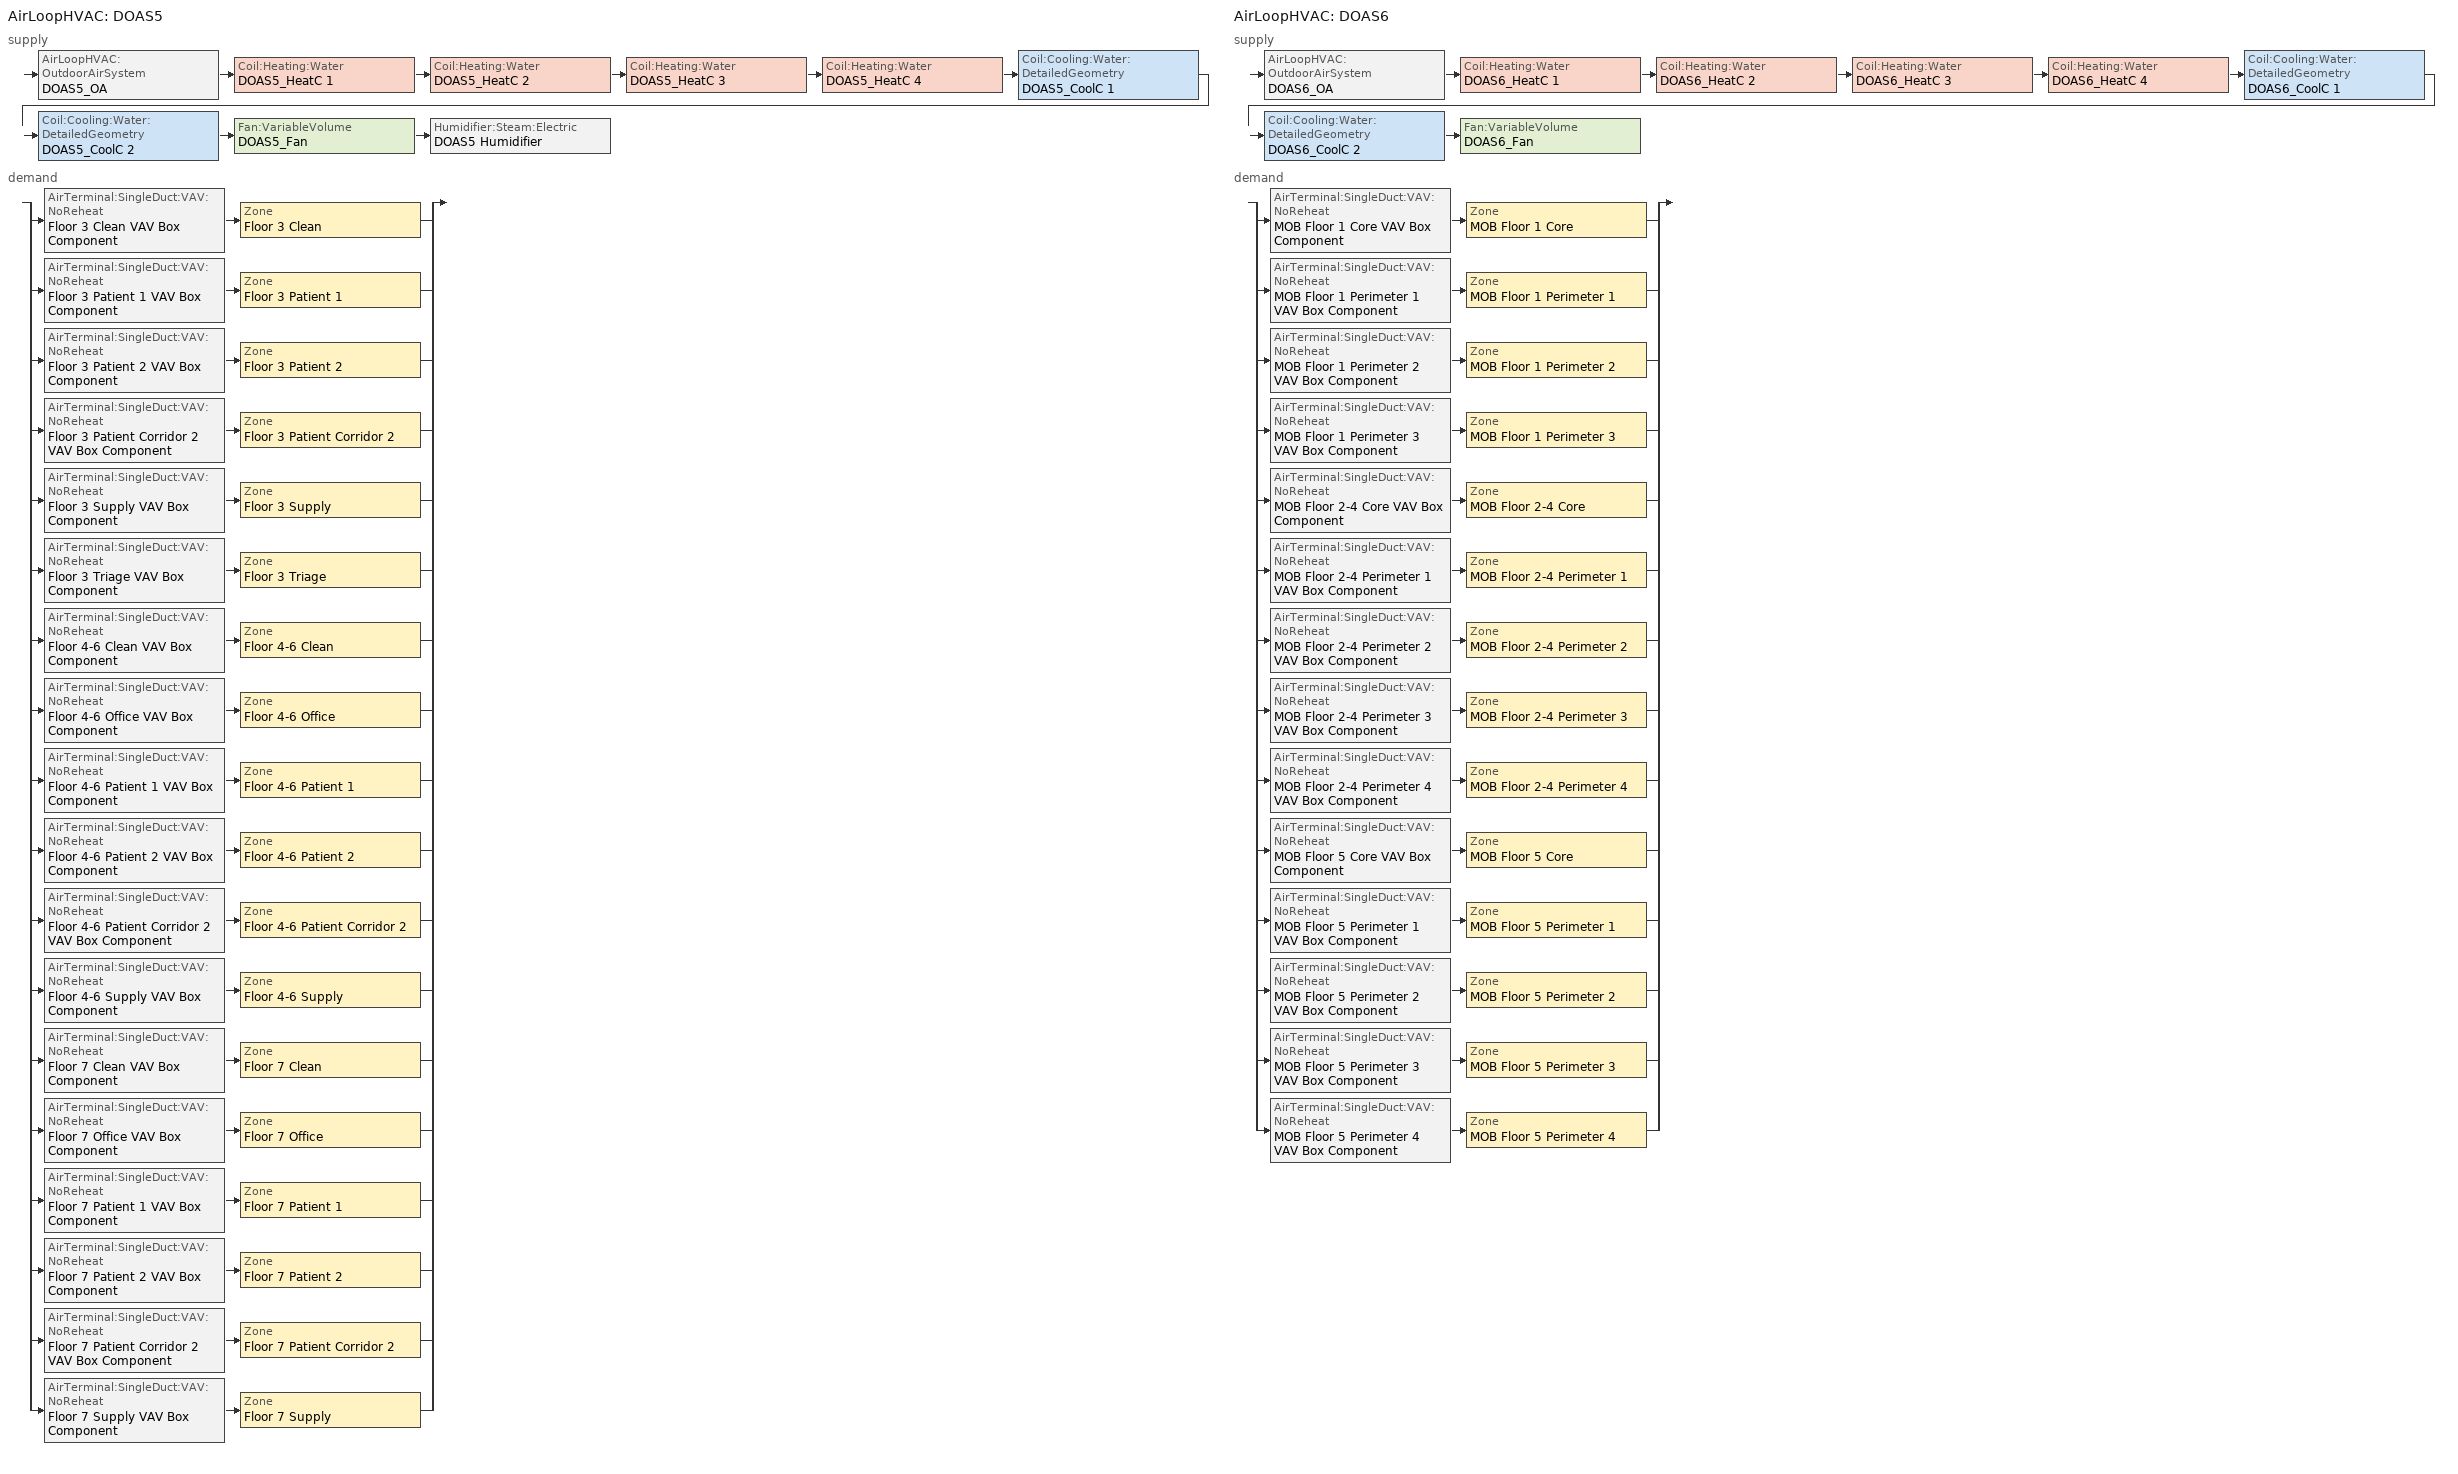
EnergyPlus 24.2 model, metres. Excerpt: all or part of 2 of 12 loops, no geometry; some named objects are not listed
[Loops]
AirLoopHVAC 'DOAS5'
 supply: AirLoopHVAC:OutdoorAirSystem 'DOAS5_OA' > Coil:Heating:Water 'DOAS5_HeatC 1' > Coil:Heating:Water 'DOAS5_HeatC 2' > Coil:Heating:Water 'DOAS5_HeatC 3' > Coil:Heating:Water 'DOAS5_HeatC 4' > Coil:Cooling:Water:DetailedGeometry 'DOAS5_CoolC 1' > Coil:Cooling:Water:DetailedGeometry 'DOAS5_CoolC 2' > Fan:VariableVolume 'DOAS5_Fan' > Humidifier:Steam:Electric 'DOAS5 Humidifier'
 demand: split
  | AirTerminal:SingleDuct:VAV:NoReheat 'Floor 3 Clean VAV Box Component' > Zone 'Floor 3 Clean'
  | AirTerminal:SingleDuct:VAV:NoReheat 'Floor 3 Patient 1 VAV Box Component' > Zone 'Floor 3 Patient 1'
  | AirTerminal:SingleDuct:VAV:NoReheat 'Floor 3 Patient 2 VAV Box Component' > Zone 'Floor 3 Patient 2'
  | AirTerminal:SingleDuct:VAV:NoReheat 'Floor 3 Patient Corridor 2 VAV Box Component' > Zone 'Floor 3 Patient Corridor 2'
  | AirTerminal:SingleDuct:VAV:NoReheat 'Floor 3 Supply VAV Box Component' > Zone 'Floor 3 Supply'
  | AirTerminal:SingleDuct:VAV:NoReheat 'Floor 3 Triage VAV Box Component' > Zone 'Floor 3 Triage'
  | AirTerminal:SingleDuct:VAV:NoReheat 'Floor 4-6 Clean VAV Box Component' > Zone 'Floor 4-6 Clean'
  | AirTerminal:SingleDuct:VAV:NoReheat 'Floor 4-6 Office VAV Box Component' > Zone 'Floor 4-6 Office'
  | AirTerminal:SingleDuct:VAV:NoReheat 'Floor 4-6 Patient 1 VAV Box Component' > Zone 'Floor 4-6 Patient 1'
  | AirTerminal:SingleDuct:VAV:NoReheat 'Floor 4-6 Patient 2 VAV Box Component' > Zone 'Floor 4-6 Patient 2'
  | AirTerminal:SingleDuct:VAV:NoReheat 'Floor 4-6 Patient Corridor 2 VAV Box Component' > Zone 'Floor 4-6 Patient Corridor 2'
  | AirTerminal:SingleDuct:VAV:NoReheat 'Floor 4-6 Supply VAV Box Component' > Zone 'Floor 4-6 Supply'
  | AirTerminal:SingleDuct:VAV:NoReheat 'Floor 7 Clean VAV Box Component' > Zone 'Floor 7 Clean'
  | AirTerminal:SingleDuct:VAV:NoReheat 'Floor 7 Office VAV Box Component' > Zone 'Floor 7 Office'
  | AirTerminal:SingleDuct:VAV:NoReheat 'Floor 7 Patient 1 VAV Box Component' > Zone 'Floor 7 Patient 1'
  | AirTerminal:SingleDuct:VAV:NoReheat 'Floor 7 Patient 2 VAV Box Component' > Zone 'Floor 7 Patient 2'
  | AirTerminal:SingleDuct:VAV:NoReheat 'Floor 7 Patient Corridor 2 VAV Box Component' > Zone 'Floor 7 Patient Corridor 2'
  | AirTerminal:SingleDuct:VAV:NoReheat 'Floor 7 Supply VAV Box Component' > Zone 'Floor 7 Supply'
AirLoopHVAC 'DOAS6'
 supply: AirLoopHVAC:OutdoorAirSystem 'DOAS6_OA' > Coil:Heating:Water 'DOAS6_HeatC 1' > Coil:Heating:Water 'DOAS6_HeatC 2' > Coil:Heating:Water 'DOAS6_HeatC 3' > Coil:Heating:Water 'DOAS6_HeatC 4' > Coil:Cooling:Water:DetailedGeometry 'DOAS6_CoolC 1' > Coil:Cooling:Water:DetailedGeometry 'DOAS6_CoolC 2' > Fan:VariableVolume 'DOAS6_Fan'
 demand: split
  | AirTerminal:SingleDuct:VAV:NoReheat 'MOB Floor 1 Core VAV Box Component' > Zone 'MOB Floor 1 Core'
  | AirTerminal:SingleDuct:VAV:NoReheat 'MOB Floor 1 Perimeter 1 VAV Box Component' > Zone 'MOB Floor 1 Perimeter 1'
  | AirTerminal:SingleDuct:VAV:NoReheat 'MOB Floor 1 Perimeter 2 VAV Box Component' > Zone 'MOB Floor 1 Perimeter 2'
  | AirTerminal:SingleDuct:VAV:NoReheat 'MOB Floor 1 Perimeter 3 VAV Box Component' > Zone 'MOB Floor 1 Perimeter 3'
  | AirTerminal:SingleDuct:VAV:NoReheat 'MOB Floor 2-4 Core VAV Box Component' > Zone 'MOB Floor 2-4 Core'
  | AirTerminal:SingleDuct:VAV:NoReheat 'MOB Floor 2-4 Perimeter 1 VAV Box Component' > Zone 'MOB Floor 2-4 Perimeter 1'
  | AirTerminal:SingleDuct:VAV:NoReheat 'MOB Floor 2-4 Perimeter 2 VAV Box Component' > Zone 'MOB Floor 2-4 Perimeter 2'
  | AirTerminal:SingleDuct:VAV:NoReheat 'MOB Floor 2-4 Perimeter 3 VAV Box Component' > Zone 'MOB Floor 2-4 Perimeter 3'
  | AirTerminal:SingleDuct:VAV:NoReheat 'MOB Floor 2-4 Perimeter 4 VAV Box Component' > Zone 'MOB Floor 2-4 Perimeter 4'
  | AirTerminal:SingleDuct:VAV:NoReheat 'MOB Floor 5 Core VAV Box Component' > Zone 'MOB Floor 5 Core'
  | AirTerminal:SingleDuct:VAV:NoReheat 'MOB Floor 5 Perimeter 1 VAV Box Component' > Zone 'MOB Floor 5 Perimeter 1'
  | AirTerminal:SingleDuct:VAV:NoReheat 'MOB Floor 5 Perimeter 2 VAV Box Component' > Zone 'MOB Floor 5 Perimeter 2'
  | AirTerminal:SingleDuct:VAV:NoReheat 'MOB Floor 5 Perimeter 3 VAV Box Component' > Zone 'MOB Floor 5 Perimeter 3'
  | AirTerminal:SingleDuct:VAV:NoReheat 'MOB Floor 5 Perimeter 4 VAV Box Component' > Zone 'MOB Floor 5 Perimeter 4'
[AirLoopHVAC] Design supply air flow rate=Autosize
DOAS5; DOAS6
[AirTerminal:SingleDuct:VAV:NoReheat] Availability schedule=ALWAYS_ON; Maximum air flow rate=Autosize; Zone minimum air flow input method=Scheduled
Name | Design specification outdoor air object | Minimum air flow fraction schedule
Floor 3 Clean VAV Box Component | Floor 3 Clean VAV Box OA Design Spec | DCV_SCH
Floor 3 Patient 1 VAV Box Component | Floor 3 Patient 1 VAV Box OA Design Spec | ALWAYS_ON
Floor 3 Patient 2 VAV Box Component | Floor 3 Patient 2 VAV Box OA Design Spec | ALWAYS_ON
Floor 3 Patient Corridor 2 VAV Box Component | Floor 3 Patient Corridor 2 VAV Box OA Design Spec | DCV_SCH
Floor 3 Supply VAV Box Component | Floor 3 Supply VAV Box OA Design Spec | DCV_SCH
Floor 3 Triage VAV Box Component | Floor 3 Triage VAV Box OA Design Spec | ALWAYS_ON
Floor 4-6 Clean VAV Box Component | Floor 4-6 Clean VAV Box OA Design Spec | DCV_SCH
Floor 4-6 Office VAV Box Component | Floor 4-6 Office VAV Box OA Design Spec | DCV_SCH
Floor 4-6 Patient 1 VAV Box Component | Floor 4-6 Patient 1 VAV Box OA Design Spec | ALWAYS_ON
Floor 4-6 Patient 2 VAV Box Component | Floor 4-6 Patient 2 VAV Box OA Design Spec | ALWAYS_ON
Floor 4-6 Patient Corridor 2 VAV Box Component | Floor 4-6 Patient Corridor 2 VAV Box OA Design Spec | DCV_SCH
Floor 4-6 Supply VAV Box Component | Floor 4-6 Supply VAV Box OA Design Spec | DCV_SCH
Floor 7 Clean VAV Box Component | Floor 7 Clean VAV Box OA Design Spec | DCV_SCH
Floor 7 Office VAV Box Component | Floor 7 Office VAV Box OA Design Spec | DCV_SCH
Floor 7 Patient 1 VAV Box Component | Floor 7 Patient 1 VAV Box OA Design Spec | ALWAYS_ON
Floor 7 Patient 2 VAV Box Component | Floor 7 Patient 2 VAV Box OA Design Spec | ALWAYS_ON
Floor 7 Patient Corridor 2 VAV Box Component | Floor 7 Patient Corridor 2 VAV Box OA Design Spec | DCV_SCH
Floor 7 Supply VAV Box Component | Floor 7 Supply VAV Box OA Design Spec | DCV_SCH
MOB Floor 1 Core VAV Box Component | MOB Floor 1 Core VAV Box OA Design Spec | DCV_SCH
MOB Floor 1 Perimeter 1 VAV Box Component | MOB Floor 1 Perimeter 1 VAV Box OA Design Spec | DCV_SCH
MOB Floor 1 Perimeter 2 VAV Box Component | MOB Floor 1 Perimeter 2 VAV Box OA Design Spec | DCV_SCH
MOB Floor 1 Perimeter 3 VAV Box Component | MOB Floor 1 Perimeter 3 VAV Box OA Design Spec | DCV_SCH
MOB Floor 2-4 Core VAV Box Component | MOB Floor 2-4 Core VAV Box OA Design Spec | DCV_SCH
MOB Floor 2-4 Perimeter 1 VAV Box Component | MOB Floor 2-4 Perimeter 1 VAV Box OA Design Spec | DCV_SCH
MOB Floor 2-4 Perimeter 2 VAV Box Component | MOB Floor 2-4 Perimeter 2 VAV Box OA Design Spec | DCV_SCH
MOB Floor 2-4 Perimeter 3 VAV Box Component | MOB Floor 2-4 Perimeter 3 VAV Box OA Design Spec | DCV_SCH
MOB Floor 2-4 Perimeter 4 VAV Box Component | MOB Floor 2-4 Perimeter 4 VAV Box OA Design Spec | DCV_SCH
MOB Floor 5 Core VAV Box Component | MOB Floor 5 Core VAV Box OA Design Spec | DCV_SCH
MOB Floor 5 Perimeter 1 VAV Box Component | MOB Floor 5 Perimeter 1 VAV Box OA Design Spec | DCV_SCH
MOB Floor 5 Perimeter 2 VAV Box Component | MOB Floor 5 Perimeter 2 VAV Box OA Design Spec | DCV_SCH
MOB Floor 5 Perimeter 3 VAV Box Component | MOB Floor 5 Perimeter 3 VAV Box OA Design Spec | DCV_SCH
MOB Floor 5 Perimeter 4 VAV Box Component | MOB Floor 5 Perimeter 4 VAV Box OA Design Spec | DCV_SCH
[Coil:Cooling:Water:DetailedGeometry] Availability schedule=ALWAYS_ON; Coil depth=Autosize; Fin diameter=Autosize; Fin spacing=0.0018; Fin surface area=Autosize; Fin thermal conductivity=204; Fin thickness=0.0015; Maximum water flow rate=Autosize; Minimum airflow area=Autosize; Number of tube rows=6; Number of tubes per row=Autosize; Total tube inside area=Autosize; Tube depth spacing=0.026; Tube inside diameter=0.01445; Tube outside diameter=0.0159; Tube outside surface area=Autosize; Tube thermal conductivity=386
DOAS5_CoolC 1; DOAS5_CoolC 2; DOAS6_CoolC 1; DOAS6_CoolC 2
[Coil:Heating:Water] Availability schedule=ALWAYS_ON; Maximum water flow rate=Autosize; Performance input method=UFactorTimesAreaAndDesignWaterFlowRate; Rated capacity=Autosize; Rated inlet air temperature=16.6; Rated inlet water temperature=82.2; Rated outlet air temperature=32.2; Rated outlet water temperature=71.1; U factor times area value=Autosize
DOAS5_HeatC 1; DOAS5_HeatC 2; DOAS5_HeatC 3; DOAS5_HeatC 4; DOAS6_HeatC 1; DOAS6_HeatC 2; DOAS6_HeatC 3; DOAS6_HeatC 4
[ComponentCost:LineItem]
Name | Cost per each | Item | Line item type | Quantity | Cost per unit of output capacity
Daylighting:Floor 3 Patient Corridor 2 | 1 | Floor 3 Patient Corridor 2 | Daylighting:Controls | 1
Daylighting:Floor 4-6 Office | 1 | Floor 4-6 Office | Daylighting:Controls | 1
Daylighting:Floor 4-6 Patient Corridor 2 | 1 | Floor 4-6 Patient Corridor 2 | Daylighting:Controls | 1
Daylighting:Floor 7 Office | 1 | Floor 7 Office | Daylighting:Controls | 1
Daylighting:Floor 7 Patient Corridor 2 | 1 | Floor 7 Patient Corridor 2 | Daylighting:Controls | 1
Daylighting:MOB Floor 1 Perimeter 1 | 1 | MOB Floor 1 Perimeter 1 | Daylighting:Controls | 1
Daylighting:MOB Floor 1 Perimeter 2 | 1 | MOB Floor 1 Perimeter 2 | Daylighting:Controls | 1
Daylighting:MOB Floor 1 Perimeter 3 | 1 | MOB Floor 1 Perimeter 3 | Daylighting:Controls | 1
Daylighting:MOB Floor 2-4 Perimeter 1 | 1 | MOB Floor 2-4 Perimeter 1 | Daylighting:Controls | 1
Daylighting:MOB Floor 2-4 Perimeter 2 | 1 | MOB Floor 2-4 Perimeter 2 | Daylighting:Controls | 1
Daylighting:MOB Floor 2-4 Perimeter 3 | 1 | MOB Floor 2-4 Perimeter 3 | Daylighting:Controls | 1
Daylighting:MOB Floor 2-4 Perimeter 4 | 1 | MOB Floor 2-4 Perimeter 4 | Daylighting:Controls | 1
Daylighting:MOB Floor 5 Perimeter 1 | 1 | MOB Floor 5 Perimeter 1 | Daylighting:Controls | 1
Daylighting:MOB Floor 5 Perimeter 2 | 1 | MOB Floor 5 Perimeter 2 | Daylighting:Controls | 1
Daylighting:MOB Floor 5 Perimeter 3 | 1 | MOB Floor 5 Perimeter 3 | Daylighting:Controls | 1
Daylighting:MOB Floor 5 Perimeter 4 | 1 | MOB Floor 5 Perimeter 4 | Daylighting:Controls | 1
ElectricEquipment:Floor 3 Clean:ElecPlug | 1 | Floor 3 Clean | General | 1.0001
ElectricEquipment:Floor 3 Patient 1:ElecPlug | 1 | Floor 3 Patient 1 | General | 4.9982
ElectricEquipment:Floor 3 Patient 2:ElecPlug | 1 | Floor 3 Patient 2 | General | 4.9982
ElectricEquipment:Floor 3 Patient Corridor 2:ElecPlug | 1 | Floor 3 Patient Corridor 2 | General | 0.3355
ElectricEquipment:Floor 3 Supply:ElecPlug | 1 | Floor 3 Supply | General | 3.6787
ElectricEquipment:Floor 3 Triage:ElecPlug | 1 | Floor 3 Triage | General | 1.4995
ElectricEquipment:Floor 4-6 Clean:ElecPlug | 1 | Floor 4-6 Clean | General | 3.0003
ElectricEquipment:Floor 4-6 Office:ElecPlug | 1 | Floor 4-6 Office | General | 2.2492
ElectricEquipment:Floor 4-6 Patient 1:ElecPlug | 1 | Floor 4-6 Patient 1 | General | 14.9946
ElectricEquipment:Floor 4-6 Patient 2:ElecPlug | 1 | Floor 4-6 Patient 2 | General | 14.9946
ElectricEquipment:Floor 4-6 Patient Corridor 2:ElecPlug | 1 | Floor 4-6 Patient Corridor 2 | General | 1.0066
ElectricEquipment:Floor 4-6 Supply:ElecPlug | 1 | Floor 4-6 Supply | General | 11.036
ElectricEquipment:Floor 7 Clean:ElecPlug | 1 | Floor 7 Clean | General | 1.0001
ElectricEquipment:Floor 7 Office:ElecPlug | 1 | Floor 7 Office | General | 0.7497
ElectricEquipment:Floor 7 Patient 1:ElecPlug | 1 | Floor 7 Patient 1 | General | 4.9982
ElectricEquipment:Floor 7 Patient 2:ElecPlug | 1 | Floor 7 Patient 2 | General | 4.9982
ElectricEquipment:Floor 7 Patient Corridor 2:ElecPlug | 1 | Floor 7 Patient Corridor 2 | General | 0.3355
ElectricEquipment:Floor 7 Supply:ElecPlug | 1 | Floor 7 Supply | General | 3.6787
ElectricEquipment:MOB Floor 1 Core:ElecPlug | 1 | MOB Floor 1 Core | General | 6.885
ElectricEquipment:MOB Floor 1 Perimeter 1:ElecPlug | 1 | MOB Floor 1 Perimeter 1 | General | 1.1433
ElectricEquipment:MOB Floor 1 Perimeter 2:ElecPlug | 1 | MOB Floor 1 Perimeter 2 | General | 0.8247
ElectricEquipment:MOB Floor 1 Perimeter 3:ElecPlug | 1 | MOB Floor 1 Perimeter 3 | General | 1.1433
ElectricEquipment:MOB Floor 2-4 Core:ElecPlug | 1 | MOB Floor 2-4 Core | General | 18.5183
ElectricEquipment:MOB Floor 2-4 Perimeter 1:ElecPlug | 1 | MOB Floor 2-4 Perimeter 1 | General | 3.2613
ElectricEquipment:MOB Floor 2-4 Perimeter 2:ElecPlug | 1 | MOB Floor 2-4 Perimeter 2 | General | 2.4741
ElectricEquipment:MOB Floor 2-4 Perimeter 3:ElecPlug | 1 | MOB Floor 2-4 Perimeter 3 | General | 3.2613
ElectricEquipment:MOB Floor 2-4 Perimeter 4:ElecPlug | 1 | MOB Floor 2-4 Perimeter 4 | General | 2.4741
ElectricEquipment:MOB Floor 5 Core:ElecPlug | 1 | MOB Floor 5 Core | General | 6.1728
ElectricEquipment:MOB Floor 5 Perimeter 1:ElecPlug | 1 | MOB Floor 5 Perimeter 1 | General | 1.0871
ElectricEquipment:MOB Floor 5 Perimeter 2:ElecPlug | 1 | MOB Floor 5 Perimeter 2 | General | 0.8247
ElectricEquipment:MOB Floor 5 Perimeter 3:ElecPlug | 1 | MOB Floor 5 Perimeter 3 | General | 1.0871
ElectricEquipment:MOB Floor 5 Perimeter 4:ElecPlug | 1 | MOB Floor 5 Perimeter 4 | General | 0.8247
Electricity:MOB Floor 5 Perimeter 4:Building Elevators | 1 | MOB Floor 5 Perimeter 4 | General | 203.699
Infiltration:Floor 3 Patient 1 | 1 | Floor 3 Patient 1 | General | 0
Infiltration:Floor 3 Patient 2 | 1 | Floor 3 Patient 2 | General | 0
Infiltration:Floor 3 Patient Corridor 2 | 1 | Floor 3 Patient Corridor 2 | General | 0
Infiltration:Floor 3 Supply | 1 | Floor 3 Supply | General | 0
Infiltration:Floor 3 Triage | 1 | Floor 3 Triage | General | 0
Infiltration:Floor 4-6 Office | 1 | Floor 4-6 Office | General | 0
Infiltration:Floor 4-6 Patient 1 | 1 | Floor 4-6 Patient 1 | General | 0
Infiltration:Floor 4-6 Patient 2 | 1 | Floor 4-6 Patient 2 | General | 0
Infiltration:Floor 4-6 Patient Corridor 2 | 1 | Floor 4-6 Patient Corridor 2 | General | 0
Infiltration:Floor 4-6 Supply | 1 | Floor 4-6 Supply | General | 0
Infiltration:Floor 7 Office | 1 | Floor 7 Office | General | 0
Infiltration:Floor 7 Patient 1 | 1 | Floor 7 Patient 1 | General | 0
Infiltration:Floor 7 Patient 2 | 1 | Floor 7 Patient 2 | General | 0
Infiltration:Floor 7 Patient Corridor 2 | 1 | Floor 7 Patient Corridor 2 | General | 0
Infiltration:Floor 7 Supply | 1 | Floor 7 Supply | General | 0
Infiltration:MOB Floor 1 Perimeter 1 | 1 | MOB Floor 1 Perimeter 1 | General | 0
Infiltration:MOB Floor 1 Perimeter 2 | 1 | MOB Floor 1 Perimeter 2 | General | 0
Infiltration:MOB Floor 1 Perimeter 3 | 1 | MOB Floor 1 Perimeter 3 | General | 0
Infiltration:MOB Floor 2-4 Perimeter 1 | 1 | MOB Floor 2-4 Perimeter 1 | General | 0
Infiltration:MOB Floor 2-4 Perimeter 2 | 1 | MOB Floor 2-4 Perimeter 2 | General | 0
Infiltration:MOB Floor 2-4 Perimeter 3 | 1 | MOB Floor 2-4 Perimeter 3 | General | 0
Infiltration:MOB Floor 2-4 Perimeter 4 | 1 | MOB Floor 2-4 Perimeter 4 | General | 0
Infiltration:MOB Floor 5 Perimeter 1 | 1 | MOB Floor 5 Perimeter 1 | General | 0
Infiltration:MOB Floor 5 Perimeter 2 | 1 | MOB Floor 5 Perimeter 2 | General | 0
Infiltration:MOB Floor 5 Perimeter 3 | 1 | MOB Floor 5 Perimeter 3 | General | 0
Infiltration:MOB Floor 5 Perimeter 4 | 1 | MOB Floor 5 Perimeter 4 | General | 0
LIGHTING EQUIP:Floor 3 Clean |  | Floor 3 Clean | Lights |  | 1
LIGHTING EQUIP:Floor 3 Patient 1 |  | Floor 3 Patient 1 | Lights |  | 1
LIGHTING EQUIP:Floor 3 Patient 2 |  | Floor 3 Patient 2 | Lights |  | 1
LIGHTING EQUIP:Floor 3 Patient Corridor 2 |  | Floor 3 Patient Corridor 2 | Lights |  | 1
LIGHTING EQUIP:Floor 3 Supply |  | Floor 3 Supply | Lights |  | 1
LIGHTING EQUIP:Floor 3 Triage |  | Floor 3 Triage | Lights |  | 1
LIGHTING EQUIP:Floor 4-6 Clean |  | Floor 4-6 Clean | Lights |  | 1
LIGHTING EQUIP:Floor 4-6 Office |  | Floor 4-6 Office | Lights |  | 1
LIGHTING EQUIP:Floor 4-6 Patient 1 |  | Floor 4-6 Patient 1 | Lights |  | 1
LIGHTING EQUIP:Floor 4-6 Patient 2 |  | Floor 4-6 Patient 2 | Lights |  | 1
LIGHTING EQUIP:Floor 4-6 Patient Corridor 2 |  | Floor 4-6 Patient Corridor 2 | Lights |  | 1
LIGHTING EQUIP:Floor 4-6 Supply |  | Floor 4-6 Supply | Lights |  | 1
LIGHTING EQUIP:Floor 7 Clean |  | Floor 7 Clean | Lights |  | 1
LIGHTING EQUIP:Floor 7 Office |  | Floor 7 Office | Lights |  | 1
LIGHTING EQUIP:Floor 7 Patient 1 |  | Floor 7 Patient 1 | Lights |  | 1
LIGHTING EQUIP:Floor 7 Patient 2 |  | Floor 7 Patient 2 | Lights |  | 1
LIGHTING EQUIP:Floor 7 Patient Corridor 2 |  | Floor 7 Patient Corridor 2 | Lights |  | 1
LIGHTING EQUIP:Floor 7 Supply |  | Floor 7 Supply | Lights |  | 1
LIGHTING EQUIP:MOB Floor 1 Core |  | MOB Floor 1 Core | Lights |  | 1
LIGHTING EQUIP:MOB Floor 1 Perimeter 1 |  | MOB Floor 1 Perimeter 1 | Lights |  | 1
LIGHTING EQUIP:MOB Floor 1 Perimeter 2 |  | MOB Floor 1 Perimeter 2 | Lights |  | 1
LIGHTING EQUIP:MOB Floor 1 Perimeter 3 |  | MOB Floor 1 Perimeter 3 | Lights |  | 1
LIGHTING EQUIP:MOB Floor 2-4 Core |  | MOB Floor 2-4 Core | Lights |  | 1
LIGHTING EQUIP:MOB Floor 2-4 Perimeter 1 |  | MOB Floor 2-4 Perimeter 1 | Lights |  | 1
LIGHTING EQUIP:MOB Floor 2-4 Perimeter 2 |  | MOB Floor 2-4 Perimeter 2 | Lights |  | 1
LIGHTING EQUIP:MOB Floor 2-4 Perimeter 3 |  | MOB Floor 2-4 Perimeter 3 | Lights |  | 1
LIGHTING EQUIP:MOB Floor 2-4 Perimeter 4 |  | MOB Floor 2-4 Perimeter 4 | Lights |  | 1
LIGHTING EQUIP:MOB Floor 5 Core |  | MOB Floor 5 Core | Lights |  | 1
LIGHTING EQUIP:MOB Floor 5 Perimeter 1 |  | MOB Floor 5 Perimeter 1 | Lights |  | 1
LIGHTING EQUIP:MOB Floor 5 Perimeter 2 |  | MOB Floor 5 Perimeter 2 | Lights |  | 1
LIGHTING EQUIP:MOB Floor 5 Perimeter 3 |  | MOB Floor 5 Perimeter 3 | Lights |  | 1
LIGHTING EQUIP:MOB Floor 5 Perimeter 4 |  | MOB Floor 5 Perimeter 4 | Lights |  | 1
People:Floor 3 Clean | 1 | Floor 3 Clean | General | 2.4991
People:Floor 3 Patient 1 | 1 | Floor 3 Patient 1 | General | 24.9909
People:Floor 3 Patient 2 | 1 | Floor 3 Patient 2 | General | 24.9909
People:Floor 3 Triage | 1 | Floor 3 Triage | General | 7.4973
People:Floor 4-6 Clean | 1 | Floor 4-6 Clean | General | 7.4973
People:Floor 4-6 Office | 1 | Floor 4-6 Office | General | 22.4918
People:Floor 4-6 Patient 1 | 1 | Floor 4-6 Patient 1 | General | 74.9728
People:Floor 4-6 Patient 2 | 1 | Floor 4-6 Patient 2 | General | 74.9728
People:Floor 7 Clean | 1 | Floor 7 Clean | General | 2.4991
People:Floor 7 Office | 1 | Floor 7 Office | General | 7.4973
People:Floor 7 Patient 1 | 1 | Floor 7 Patient 1 | General | 24.9909
People:Floor 7 Patient 2 | 1 | Floor 7 Patient 2 | General | 24.9909
People:MOB Floor 1 Core | 1 | MOB Floor 1 Core | General | 68.85
People:MOB Floor 1 Perimeter 1 | 1 | MOB Floor 1 Perimeter 1 | General | 11.4333
People:MOB Floor 1 Perimeter 2 | 1 | MOB Floor 1 Perimeter 2 | General | 8.247
People:MOB Floor 1 Perimeter 3 | 1 | MOB Floor 1 Perimeter 3 | General | 11.4333
People:MOB Floor 2-4 Core | 1 | MOB Floor 2-4 Core | General | 185.1827
People:MOB Floor 2-4 Perimeter 1 | 1 | MOB Floor 2-4 Perimeter 1 | General | 32.6131
People:MOB Floor 2-4 Perimeter 2 | 1 | MOB Floor 2-4 Perimeter 2 | General | 24.741
People:MOB Floor 2-4 Perimeter 3 | 1 | MOB Floor 2-4 Perimeter 3 | General | 32.6131
People:MOB Floor 2-4 Perimeter 4 | 1 | MOB Floor 2-4 Perimeter 4 | General | 24.741
People:MOB Floor 5 Core | 1 | MOB Floor 5 Core | General | 61.7276
People:MOB Floor 5 Perimeter 1 | 1 | MOB Floor 5 Perimeter 1 | General | 10.871
People:MOB Floor 5 Perimeter 2 | 1 | MOB Floor 5 Perimeter 2 | General | 8.247
People:MOB Floor 5 Perimeter 3 | 1 | MOB Floor 5 Perimeter 3 | General | 10.871
People:MOB Floor 5 Perimeter 4 | 1 | MOB Floor 5 Perimeter 4 | General | 8.247
[Controller:OutdoorAir] Economizer control action type=ModulateFlow; Economizer control type=DifferentialEnthalpy; Economizer maximum limit dry bulb temperature=28; Economizer maximum limit enthalpy=64000; Economizer minimum limit dry bulb temperature=-100; Heat recovery bypass control type=BypassWhenOAFlowGreaterThanMinimum; High humidity control=No; Lockout type=NoLockout; Maximum outdoor air flow rate=Autosize; Minimum limit type=FixedMinimum; Minimum outdoor air flow rate=0; Minimum outdoor air schedule=MinOA_MotorizedDamper_Sched
Name | Minimum fraction of outdoor air schedule
DOAS5_OA_Controller | DOAS5_OAMinOAFracSchedule
DOAS6_OA_Controller | DOAS6_OAMinOAFracSchedule
[Controller:WaterCoil] Actuator variable=Flow; Maximum actuated flow=Autosize; Minimum actuated flow=0
Name | Action | Control variable | Controller convergence tolerance
DOAS5_CoolC 1_Controller; DOAS5_CoolC 2_Controller | Reverse | TemperatureAndHumidityRatio
DOAS5_HeatC 1_Controller; DOAS5_HeatC 2_Controller; DOAS5_HeatC 3_Controller; DOAS5_HeatC 4_Controller; DOAS6_HeatC 1_Controller; DOAS6_HeatC 2_Controller; DOAS6_HeatC 3_Controller; DOAS6_HeatC 4_Controller | Normal | Temperature | 0.0001
DOAS6_CoolC 1_Controller; DOAS6_CoolC 2_Controller | Reverse | Temperature
[DesignSpecification:OutdoorAir]
Name | Outdoor air flow air changes per hour | Outdoor air flow per person | Outdoor air flow per zone | Outdoor air flow per zone floor area | Outdoor air method
Floor 3 Clean VAV Box OA Design Spec; Floor 4-6 Clean VAV Box OA Design Spec; Floor 4-6 Office VAV Box OA Design Spec; Floor 7 Clean VAV Box OA Design Spec; Floor 7 Office VAV Box OA Design Spec; MOB Floor 1 Core VAV Box OA Design Spec; MOB Floor 1 Perimeter 1 VAV Box OA Design Spec; MOB Floor 1 Perimeter 2 VAV Box OA Design Spec; MOB Floor 1 Perimeter 3 VAV Box OA Design Spec; MOB Floor 2-4 Core VAV Box OA Design Spec; MOB Floor 2-4 Perimeter 1 VAV Box OA Design Spec; MOB Floor 2-4 Perimeter 2 VAV Box OA Design Spec; MOB Floor 2-4 Perimeter 3 VAV Box OA Design Spec; MOB Floor 2-4 Perimeter 4 VAV Box OA Design Spec; MOB Floor 5 Core VAV Box OA Design Spec; MOB Floor 5 Perimeter 1 VAV Box OA Design Spec; MOB Floor 5 Perimeter 2 VAV Box OA Design Spec; MOB Floor 5 Perimeter 3 VAV Box OA Design Spec; MOB Floor 5 Perimeter 4 VAV Box OA Design Spec | 0 | 0.00236 | 0 | 0.000305 | Sum
Floor 3 Patient 1 VAV Box OA Design Spec; Floor 3 Patient 2 VAV Box OA Design Spec; Floor 3 Triage VAV Box OA Design Spec; Floor 4-6 Patient 1 VAV Box OA Design Spec; Floor 4-6 Patient 2 VAV Box OA Design Spec; Floor 7 Patient 1 VAV Box OA Design Spec; Floor 7 Patient 2 VAV Box OA Design Spec | 2 | 0 | 0 | 0 | Sum
Floor 3 Patient Corridor 2 VAV Box OA Design Spec; Floor 4-6 Patient Corridor 2 VAV Box OA Design Spec; Floor 7 Patient Corridor 2 VAV Box OA Design Spec | 0 | 0 | 0 | 0.000305 | Sum
Floor 3 Supply VAV Box OA Design Spec; Floor 4-6 Supply VAV Box OA Design Spec; Floor 7 Supply VAV Box OA Design Spec | 0 | 0 | 0 | 0.00061 | Sum
SZ DSOA Floor 3 Clean; SZ DSOA Floor 4-6 Clean; SZ DSOA Floor 7 Clean |  | 0 | 0.0200656 | 0 | Flow/Zone
SZ DSOA Floor 3 Patient 1; SZ DSOA Floor 3 Patient 2; SZ DSOA Floor 4-6 Patient 1; SZ DSOA Floor 4-6 Patient 2; SZ DSOA Floor 7 Patient 1; SZ DSOA Floor 7 Patient 2 |  | 0 | 0.786579 | 0 | Flow/Zone
SZ DSOA Floor 3 Patient Corridor 2; SZ DSOA Floor 4-6 Patient Corridor 2; SZ DSOA Floor 7 Patient Corridor 2 |  | 0 | 0.0947534 | 0 | Flow/Zone
SZ DSOA Floor 3 Supply; SZ DSOA Floor 4-6 Supply; SZ DSOA Floor 7 Supply |  | 0 | 0.208549 | 0 | Flow/Zone
SZ DSOA Floor 3 Triage |  | 0 | 0.235974 | 0 | Flow/Zone
SZ DSOA Floor 4-6 Office; SZ DSOA Floor 7 Office |  | 0 | 0.0601967 | 0 | Flow/Zone
SZ DSOA MOB Floor 1 Core |  | 0 | 0.552806 | 0 | Flow/Zone
SZ DSOA MOB Floor 1 Perimeter 1; SZ DSOA MOB Floor 1 Perimeter 3 |  | 0 | 0.0918 | 0 | Flow/Zone
SZ DSOA MOB Floor 1 Perimeter 2; SZ DSOA MOB Floor 2-4 Perimeter 2; SZ DSOA MOB Floor 2-4 Perimeter 4; SZ DSOA MOB Floor 5 Perimeter 2; SZ DSOA MOB Floor 5 Perimeter 4 |  | 0 | 0.0662164 | 0 | Flow/Zone
SZ DSOA MOB Floor 2-4 Core; SZ DSOA MOB Floor 5 Core |  | 0 | 0.49562 | 0 | Flow/Zone
SZ DSOA MOB Floor 2-4 Perimeter 1; SZ DSOA MOB Floor 2-4 Perimeter 3; SZ DSOA MOB Floor 5 Perimeter 1; SZ DSOA MOB Floor 5 Perimeter 3 |  | 0 | 0.0872852 | 0 | Flow/Zone
[Fan:VariableVolume] Availability schedule=HVACOperationSchd; End use subcategory=Fan Energy; Fan power coefficient 1=0.0407599; Fan power coefficient 2=0.088045; Fan power coefficient 3=-0.0729261; Fan power coefficient 4=0.94374; Fan power coefficient 5=0; Fan power minimum air flow rate=0; Fan power minimum flow rate input method=FixedFlowRate; Maximum flow rate=Autosize; Motor in airstream fraction=1
Name | Fan total efficiency | Motor efficiency | Pressure rise
DOAS5_Fan | 0.682 | 0.962 | 1866
DOAS6_Fan | 0.64 | 0.954 | 1510
[Fan:ZoneExhaust]
Floor 3 Triage Exhaust Fan 1: Availability schedule=Hours_of_operation; End use subcategory=Zone Exhaust Fans; Fan total efficiency=0.5; Maximum flow rate=0.236; Pressure rise=187
[Humidifier:Steam:Electric]
DOAS5 Humidifier: Availability schedule=ALWAYS_ON; Rated capacity=0.0001511; Rated fan power=0; Rated power=446978; Standby power=0
[SetpointManager:MixedAir] Control variable=Temperature
Name | Setpoint node or nodelist
DOAS5_CoolC 1 SAT Manager | DOAS5_CoolC 1-DOAS5_CoolC 2Node
DOAS5_HeatC 1 SAT Manager | DOAS5_HeatC 1-DOAS5_HeatC 2Node
DOAS5_HeatC 2 SAT Manager | DOAS5_HeatC 2-DOAS5_HeatC 3Node
DOAS5_HeatC 3 SAT Manager | DOAS5_HeatC 3-DOAS5_HeatC 4Node
DOAS5_HeatC 4 SAT Manager | DOAS5_HeatC 4-DOAS5_CoolC 1Node
DOAS5_OAMixed Air Temp Manager | DOAS5_OA-DOAS5_HeatC 1Node
DOAS6_CoolC 1 SAT Manager | DOAS6_CoolC 1-DOAS6_CoolC 2Node
DOAS6_HeatC 1 SAT Manager | DOAS6_HeatC 1-DOAS6_HeatC 2Node
DOAS6_HeatC 2 SAT Manager | DOAS6_HeatC 2-DOAS6_HeatC 3Node
DOAS6_HeatC 3 SAT Manager | DOAS6_HeatC 3-DOAS6_HeatC 4Node
DOAS6_HeatC 4 SAT Manager | DOAS6_HeatC 4-DOAS6_CoolC 1Node
DOAS6_OAMixed Air Temp Manager | DOAS6_OA-DOAS6_HeatC 1Node
[SetpointManager:SingleZone:Humidity:Maximum]
Name | Setpoint node or nodelist
DOAS5_CoolC 1 HUMRAT setpoint | DOAS5_CoolC 1-DOAS5_CoolC 2Node
DOAS5_CoolC 2 HUMRAT setpoint | DOAS5_CoolC 2-DOAS5_FanNode
[SetpointManager:SingleZone:Humidity:Minimum]
DOAS5 Humidifier HUMRAT setpoint: Setpoint node or nodelist=DOAS5 Supply Equipment Outlet Node
[Sizing:System] 100 outdoor air in cooling=Yes; 100 outdoor air in heating=Yes; Central cooling capacity control method=VAV; Central cooling design supply air humidity ratio=0.0085; Central cooling design supply air temperature=12.8; Central heating design supply air humidity ratio=0.008; Central heating design supply air temperature=12.8; Central heating maximum system air flow ratio=0.3; Cooling design capacity=Autosize; Cooling design capacity method=CoolingDesignCapacity; Cooling supply air flow rate=0; Cooling supply air flow rate method=DesignDay; Design outdoor air flow rate=Autosize; Heating design capacity=Autosize; Heating design capacity method=HeatingDesignCapacity; Heating supply air flow rate=0; Heating supply air flow rate method=DesignDay; Precool design humidity ratio=0.008; Precool design temperature=12.8; Preheat design humidity ratio=0.008; Preheat design temperature=7; Type of load to size on=VentilationRequirement; Type of zone sum to use=NonCoincident; Zone maximum outdoor air fraction=1
DOAS5; DOAS6
[Sizing:Zone] Account for dedicated outdoor air system=No; Cooling design air flow method=DesignDayWithLimit; Cooling minimum air flow fraction=0; Dedicated outdoor air high setpoint temperature for design=Autosize; Dedicated outdoor air low setpoint temperature for design=Autosize; Dedicated outdoor air system control strategy=NeutralSupplyAir; Heating design air flow method=DesignDay; Heating design air flow rate=0; Zone cooling design supply air humidity ratio=0.0085; Zone cooling design supply air temperature=13; Zone cooling design supply air temperature input method=SupplyAirTemperature; Zone heating design supply air humidity ratio=0.008; Zone heating design supply air temperature=40; Zone heating design supply air temperature input method=SupplyAirTemperature
Floor 3 Clean: Cooling minimum air flow=0.137258; Design specification outdoor air object=SZ DSOA Floor 3 Clean
Floor 3 Patient 1: Cooling minimum air flow=0.786579; Design specification outdoor air object=SZ DSOA Floor 3 Patient 1
Floor 3 Patient 2: Cooling minimum air flow=0.786579; Design specification outdoor air object=SZ DSOA Floor 3 Patient 2
Floor 3 Patient Corridor 2: Cooling minimum air flow=0.431373; Design specification outdoor air object=SZ DSOA Floor 3 Patient Corridor 2
Floor 3 Supply: Cooling minimum air flow=0.949432; Design specification outdoor air object=SZ DSOA Floor 3 Supply
Floor 3 Triage: Cooling minimum air flow=1.17987; Design specification outdoor air object=SZ DSOA Floor 3 Triage
Floor 4-6 Clean: Cooling minimum air flow=0.137258; Design specification outdoor air object=SZ DSOA Floor 4-6 Clean
Floor 4-6 Office: Design specification outdoor air object=SZ DSOA Floor 4-6 Office
Floor 4-6 Patient 1: Cooling minimum air flow=0.786579; Design specification outdoor air object=SZ DSOA Floor 4-6 Patient 1
Floor 4-6 Patient 2: Cooling minimum air flow=0.786579; Design specification outdoor air object=SZ DSOA Floor 4-6 Patient 2
Floor 4-6 Patient Corridor 2: Cooling minimum air flow=0.431373; Design specification outdoor air object=SZ DSOA Floor 4-6 Patient Corridor 2
Floor 4-6 Supply: Cooling minimum air flow=0.949432; Design specification outdoor air object=SZ DSOA Floor 4-6 Supply
Floor 7 Clean: Cooling minimum air flow=0.137258; Design specification outdoor air object=SZ DSOA Floor 7 Clean
Floor 7 Office: Design specification outdoor air object=SZ DSOA Floor 7 Office
Floor 7 Patient 1: Cooling minimum air flow=0.786579; Design specification outdoor air object=SZ DSOA Floor 7 Patient 1
Floor 7 Patient 2: Cooling minimum air flow=0.786579; Design specification outdoor air object=SZ DSOA Floor 7 Patient 2
Floor 7 Patient Corridor 2: Cooling minimum air flow=0.431373; Design specification outdoor air object=SZ DSOA Floor 7 Patient Corridor 2
Floor 7 Supply: Cooling minimum air flow=0.949432; Design specification outdoor air object=SZ DSOA Floor 7 Supply
MOB Floor 1 Core: Design specification outdoor air object=SZ DSOA MOB Floor 1 Core
MOB Floor 1 Perimeter 1: Design specification outdoor air object=SZ DSOA MOB Floor 1 Perimeter 1
MOB Floor 1 Perimeter 2: Design specification outdoor air object=SZ DSOA MOB Floor 1 Perimeter 2; Zone cooling sizing factor=1.2; Zone heating sizing factor=1.2
MOB Floor 1 Perimeter 3: Design specification outdoor air object=SZ DSOA MOB Floor 1 Perimeter 3
MOB Floor 2-4 Core: Design specification outdoor air object=SZ DSOA MOB Floor 2-4 Core
MOB Floor 2-4 Perimeter 1: Design specification outdoor air object=SZ DSOA MOB Floor 2-4 Perimeter 1
MOB Floor 2-4 Perimeter 2: Design specification outdoor air object=SZ DSOA MOB Floor 2-4 Perimeter 2; Zone cooling sizing factor=1.2; Zone heating sizing factor=1.2
MOB Floor 2-4 Perimeter 3: Design specification outdoor air object=SZ DSOA MOB Floor 2-4 Perimeter 3
MOB Floor 2-4 Perimeter 4: Design specification outdoor air object=SZ DSOA MOB Floor 2-4 Perimeter 4
MOB Floor 5 Core: Design specification outdoor air object=SZ DSOA MOB Floor 5 Core
MOB Floor 5 Perimeter 1: Design specification outdoor air object=SZ DSOA MOB Floor 5 Perimeter 1
MOB Floor 5 Perimeter 2: Design specification outdoor air object=SZ DSOA MOB Floor 5 Perimeter 2; Zone cooling sizing factor=1.4; Zone heating sizing factor=1.4
MOB Floor 5 Perimeter 3: Design specification outdoor air object=SZ DSOA MOB Floor 5 Perimeter 3
MOB Floor 5 Perimeter 4: Design specification outdoor air object=SZ DSOA MOB Floor 5 Perimeter 4
[ThermostatSetpoint:DualSetpoint]
Name | Cooling setpoint temperature schedule | Heating setpoint temperature schedule
Floor 3 Clean DualSPSched; Floor 3 Patient 1 DualSPSched; Floor 3 Patient 2 DualSPSched; Floor 3 Patient Corridor 2 DualSPSched; Floor 3 Supply DualSPSched; Floor 3 Triage DualSPSched; Floor 4-6 Clean DualSPSched; Floor 4-6 Patient 1 DualSPSched; Floor 4-6 Patient 2 DualSPSched; Floor 4-6 Patient Corridor 2 DualSPSched; Floor 4-6 Supply DualSPSched; Floor 7 Clean DualSPSched; Floor 7 Patient 1 DualSPSched; Floor 7 Patient 2 DualSPSched; Floor 7 Patient Corridor 2 DualSPSched; Floor 7 Supply DualSPSched | COOLING_TSTAT_24_7 | HEATING_TSTAT_24_7
Floor 4-6 Office DualSPSched; Floor 7 Office DualSPSched; MOB Floor 1 Core DualSPSched; MOB Floor 1 Perimeter 1 DualSPSched; MOB Floor 1 Perimeter 2 DualSPSched; MOB Floor 1 Perimeter 3 DualSPSched; MOB Floor 2-4 Core DualSPSched; MOB Floor 2-4 Perimeter 1 DualSPSched; MOB Floor 2-4 Perimeter 2 DualSPSched; MOB Floor 2-4 Perimeter 3 DualSPSched; MOB Floor 2-4 Perimeter 4 DualSPSched; MOB Floor 5 Core DualSPSched; MOB Floor 5 Perimeter 1 DualSPSched; MOB Floor 5 Perimeter 2 DualSPSched; MOB Floor 5 Perimeter 3 DualSPSched; MOB Floor 5 Perimeter 4 DualSPSched | COOLING_TSTAT_OFFICE | HEATING_TSTAT_OFFICE
[ZoneControl:Thermostat] Control type schedule=Dual Zone Control Type Sched
Name | Zone or zonelist | Control 1
Floor 3 Clean Thermostat | Floor 3 Clean | Floor 3 Clean DualSPSched
Floor 3 Patient 1 Thermostat | Floor 3 Patient 1 | Floor 3 Patient 1 DualSPSched
Floor 3 Patient 2 Thermostat | Floor 3 Patient 2 | Floor 3 Patient 2 DualSPSched
Floor 3 Patient Corridor 2 Thermostat | Floor 3 Patient Corridor 2 | Floor 3 Patient Corridor 2 DualSPSched
Floor 3 Supply Thermostat | Floor 3 Supply | Floor 3 Supply DualSPSched
Floor 3 Triage Thermostat | Floor 3 Triage | Floor 3 Triage DualSPSched
Floor 4-6 Clean Thermostat | Floor 4-6 Clean | Floor 4-6 Clean DualSPSched
Floor 4-6 Office Thermostat | Floor 4-6 Office | Floor 4-6 Office DualSPSched
Floor 4-6 Patient 1 Thermostat | Floor 4-6 Patient 1 | Floor 4-6 Patient 1 DualSPSched
Floor 4-6 Patient 2 Thermostat | Floor 4-6 Patient 2 | Floor 4-6 Patient 2 DualSPSched
Floor 4-6 Patient Corridor 2 Thermostat | Floor 4-6 Patient Corridor 2 | Floor 4-6 Patient Corridor 2 DualSPSched
Floor 4-6 Supply Thermostat | Floor 4-6 Supply | Floor 4-6 Supply DualSPSched
Floor 7 Clean Thermostat | Floor 7 Clean | Floor 7 Clean DualSPSched
Floor 7 Office Thermostat | Floor 7 Office | Floor 7 Office DualSPSched
Floor 7 Patient 1 Thermostat | Floor 7 Patient 1 | Floor 7 Patient 1 DualSPSched
Floor 7 Patient 2 Thermostat | Floor 7 Patient 2 | Floor 7 Patient 2 DualSPSched
Floor 7 Patient Corridor 2 Thermostat | Floor 7 Patient Corridor 2 | Floor 7 Patient Corridor 2 DualSPSched
Floor 7 Supply Thermostat | Floor 7 Supply | Floor 7 Supply DualSPSched
MOB Floor 1 Core Thermostat | MOB Floor 1 Core | MOB Floor 1 Core DualSPSched
MOB Floor 1 Perimeter 1 Thermostat | MOB Floor 1 Perimeter 1 | MOB Floor 1 Perimeter 1 DualSPSched
MOB Floor 1 Perimeter 2 Thermostat | MOB Floor 1 Perimeter 2 | MOB Floor 1 Perimeter 2 DualSPSched
MOB Floor 1 Perimeter 3 Thermostat | MOB Floor 1 Perimeter 3 | MOB Floor 1 Perimeter 3 DualSPSched
MOB Floor 2-4 Core Thermostat | MOB Floor 2-4 Core | MOB Floor 2-4 Core DualSPSched
MOB Floor 2-4 Perimeter 1 Thermostat | MOB Floor 2-4 Perimeter 1 | MOB Floor 2-4 Perimeter 1 DualSPSched
MOB Floor 2-4 Perimeter 2 Thermostat | MOB Floor 2-4 Perimeter 2 | MOB Floor 2-4 Perimeter 2 DualSPSched
MOB Floor 2-4 Perimeter 3 Thermostat | MOB Floor 2-4 Perimeter 3 | MOB Floor 2-4 Perimeter 3 DualSPSched
MOB Floor 2-4 Perimeter 4 Thermostat | MOB Floor 2-4 Perimeter 4 | MOB Floor 2-4 Perimeter 4 DualSPSched
MOB Floor 5 Core Thermostat | MOB Floor 5 Core | MOB Floor 5 Core DualSPSched
MOB Floor 5 Perimeter 1 Thermostat | MOB Floor 5 Perimeter 1 | MOB Floor 5 Perimeter 1 DualSPSched
MOB Floor 5 Perimeter 2 Thermostat | MOB Floor 5 Perimeter 2 | MOB Floor 5 Perimeter 2 DualSPSched
MOB Floor 5 Perimeter 3 Thermostat | MOB Floor 5 Perimeter 3 | MOB Floor 5 Perimeter 3 DualSPSched
MOB Floor 5 Perimeter 4 Thermostat | MOB Floor 5 Perimeter 4 | MOB Floor 5 Perimeter 4 DualSPSched
[Zone equipment]
Floor 3 Clean: Floor 3 Clean Heat Pump, Floor 3 Clean VAV Box Component
Floor 3 Patient 1: Floor 3 Patient 1 VAV Box Component, Floor 3 Patient 1 Heat Pump
Floor 3 Patient 2: Floor 3 Patient 2 VAV Box Component, Floor 3 Patient 2 Heat Pump
Floor 3 Patient Corridor 2: Floor 3 Patient Corridor 2 Heat Pump, Floor 3 Patient Corridor 2 VAV Box Component
Floor 3 Supply: Floor 3 Supply Heat Pump, Floor 3 Supply VAV Box Component
Floor 3 Triage: Floor 3 Triage VAV Box Component, Floor 3 Triage Heat Pump, Floor 3 Triage Exhaust Fan 1
Floor 4-6 Clean: Floor 4-6 Clean Heat Pump, Floor 4-6 Clean VAV Box Component
Floor 4-6 Office: Floor 4-6 Office Heat Pump, Floor 4-6 Office VAV Box Component
Floor 4-6 Patient 1: Floor 4-6 Patient 1 VAV Box Component, Floor 4-6 Patient 1 Heat Pump
Floor 4-6 Patient 2: Floor 4-6 Patient 2 VAV Box Component, Floor 4-6 Patient 2 Heat Pump
Floor 4-6 Patient Corridor 2: Floor 4-6 Patient Corridor 2 Heat Pump, Floor 4-6 Patient Corridor 2 VAV Box Component
Floor 4-6 Supply: Floor 4-6 Supply Heat Pump, Floor 4-6 Supply VAV Box Component
Floor 7 Clean: Floor 7 Clean Heat Pump, Floor 7 Clean VAV Box Component
Floor 7 Office: Floor 7 Office Heat Pump, Floor 7 Office VAV Box Component
Floor 7 Patient 1: Floor 7 Patient 1 VAV Box Component, Floor 7 Patient 1 Heat Pump
Floor 7 Patient 2: Floor 7 Patient 2 VAV Box Component, Floor 7 Patient 2 Heat Pump
Floor 7 Patient Corridor 2: Floor 7 Patient Corridor 2 Heat Pump, Floor 7 Patient Corridor 2 VAV Box Component
Floor 7 Supply: Floor 7 Supply Heat Pump, Floor 7 Supply VAV Box Component
MOB Floor 1 Core: MOB Floor 1 Core Heat Pump, MOB Floor 1 Core VAV Box Component
MOB Floor 1 Perimeter 1: MOB Floor 1 Perimeter 1 Heat Pump, MOB Floor 1 Perimeter 1 VAV Box Component
MOB Floor 1 Perimeter 2: MOB Floor 1 Perimeter 2 Heat Pump, MOB Floor 1 Perimeter 2 VAV Box Component
MOB Floor 1 Perimeter 3: MOB Floor 1 Perimeter 3 Heat Pump, MOB Floor 1 Perimeter 3 VAV Box Component
MOB Floor 2-4 Core: MOB Floor 2-4 Core Heat Pump, MOB Floor 2-4 Core VAV Box Component
MOB Floor 2-4 Perimeter 1: MOB Floor 2-4 Perimeter 1 Heat Pump, MOB Floor 2-4 Perimeter 1 VAV Box Component
MOB Floor 2-4 Perimeter 2: MOB Floor 2-4 Perimeter 2 Heat Pump, MOB Floor 2-4 Perimeter 2 VAV Box Component
MOB Floor 2-4 Perimeter 3: MOB Floor 2-4 Perimeter 3 Heat Pump, MOB Floor 2-4 Perimeter 3 VAV Box Component
MOB Floor 2-4 Perimeter 4: MOB Floor 2-4 Perimeter 4 Heat Pump, MOB Floor 2-4 Perimeter 4 VAV Box Component
MOB Floor 5 Core: MOB Floor 5 Core Heat Pump, MOB Floor 5 Core VAV Box Component
MOB Floor 5 Perimeter 1: MOB Floor 5 Perimeter 1 Heat Pump, MOB Floor 5 Perimeter 1 VAV Box Component
MOB Floor 5 Perimeter 2: MOB Floor 5 Perimeter 2 Heat Pump, MOB Floor 5 Perimeter 2 VAV Box Component
MOB Floor 5 Perimeter 3: MOB Floor 5 Perimeter 3 Heat Pump, MOB Floor 5 Perimeter 3 VAV Box Component
MOB Floor 5 Perimeter 4: MOB Floor 5 Perimeter 4 Heat Pump, MOB Floor 5 Perimeter 4 VAV Box Component
[Schedule:Compact]
ALWAYS_ON; DOAS5_OAMinOAFracSchedule; DOAS6_OAMinOAFracSchedule; HVACOperationSchd; Hours_of_Operation; MinOA_MotorizedDamper_Sched: Through: 12/31, For: AllDays, Until: 24:00, 1
COOLING_TSTAT_24_7: Through: 12/31, For: AllDays, Until: 24:00, 22.2
COOLING_TSTAT_OFFICE: Through: 12/31, For: Saturday, Until: 06:00, 25, Until: 17:00, 22.2, Until: 24:00, 25, For: Sunday, Until: 24:00, 25, For: AllOtherDays, Until: 05:00, 25, Until: 20:00, 22.2, Until: 24:00, 25
DCV_SCH: Through: 12/31, For: SummerDesignDay, Until: 24:00, 1, For: WinterDesignDay, Until: 24:00, 1, For: AllOtherDays, Until: 24:00, 0
Dual Zone Control Type Sched: Through: 12/31, For: AllDays, Until: 24:00, 4
HEATING_TSTAT_24_7: Through: 12/31, For: AllDays, Until: 24:00, 21.1
HEATING_TSTAT_OFFICE: Through: 12/31, For: Saturday, Until: 06:00, 18.3, Until: 17:00, 21.1, Until: 24:00, 18.3, For: Sunday, Until: 24:00, 18.3, For: AllOtherDays, Until: 05:00, 18.3, Until: 20:00, 21.1, Until: 24:00, 18.3
